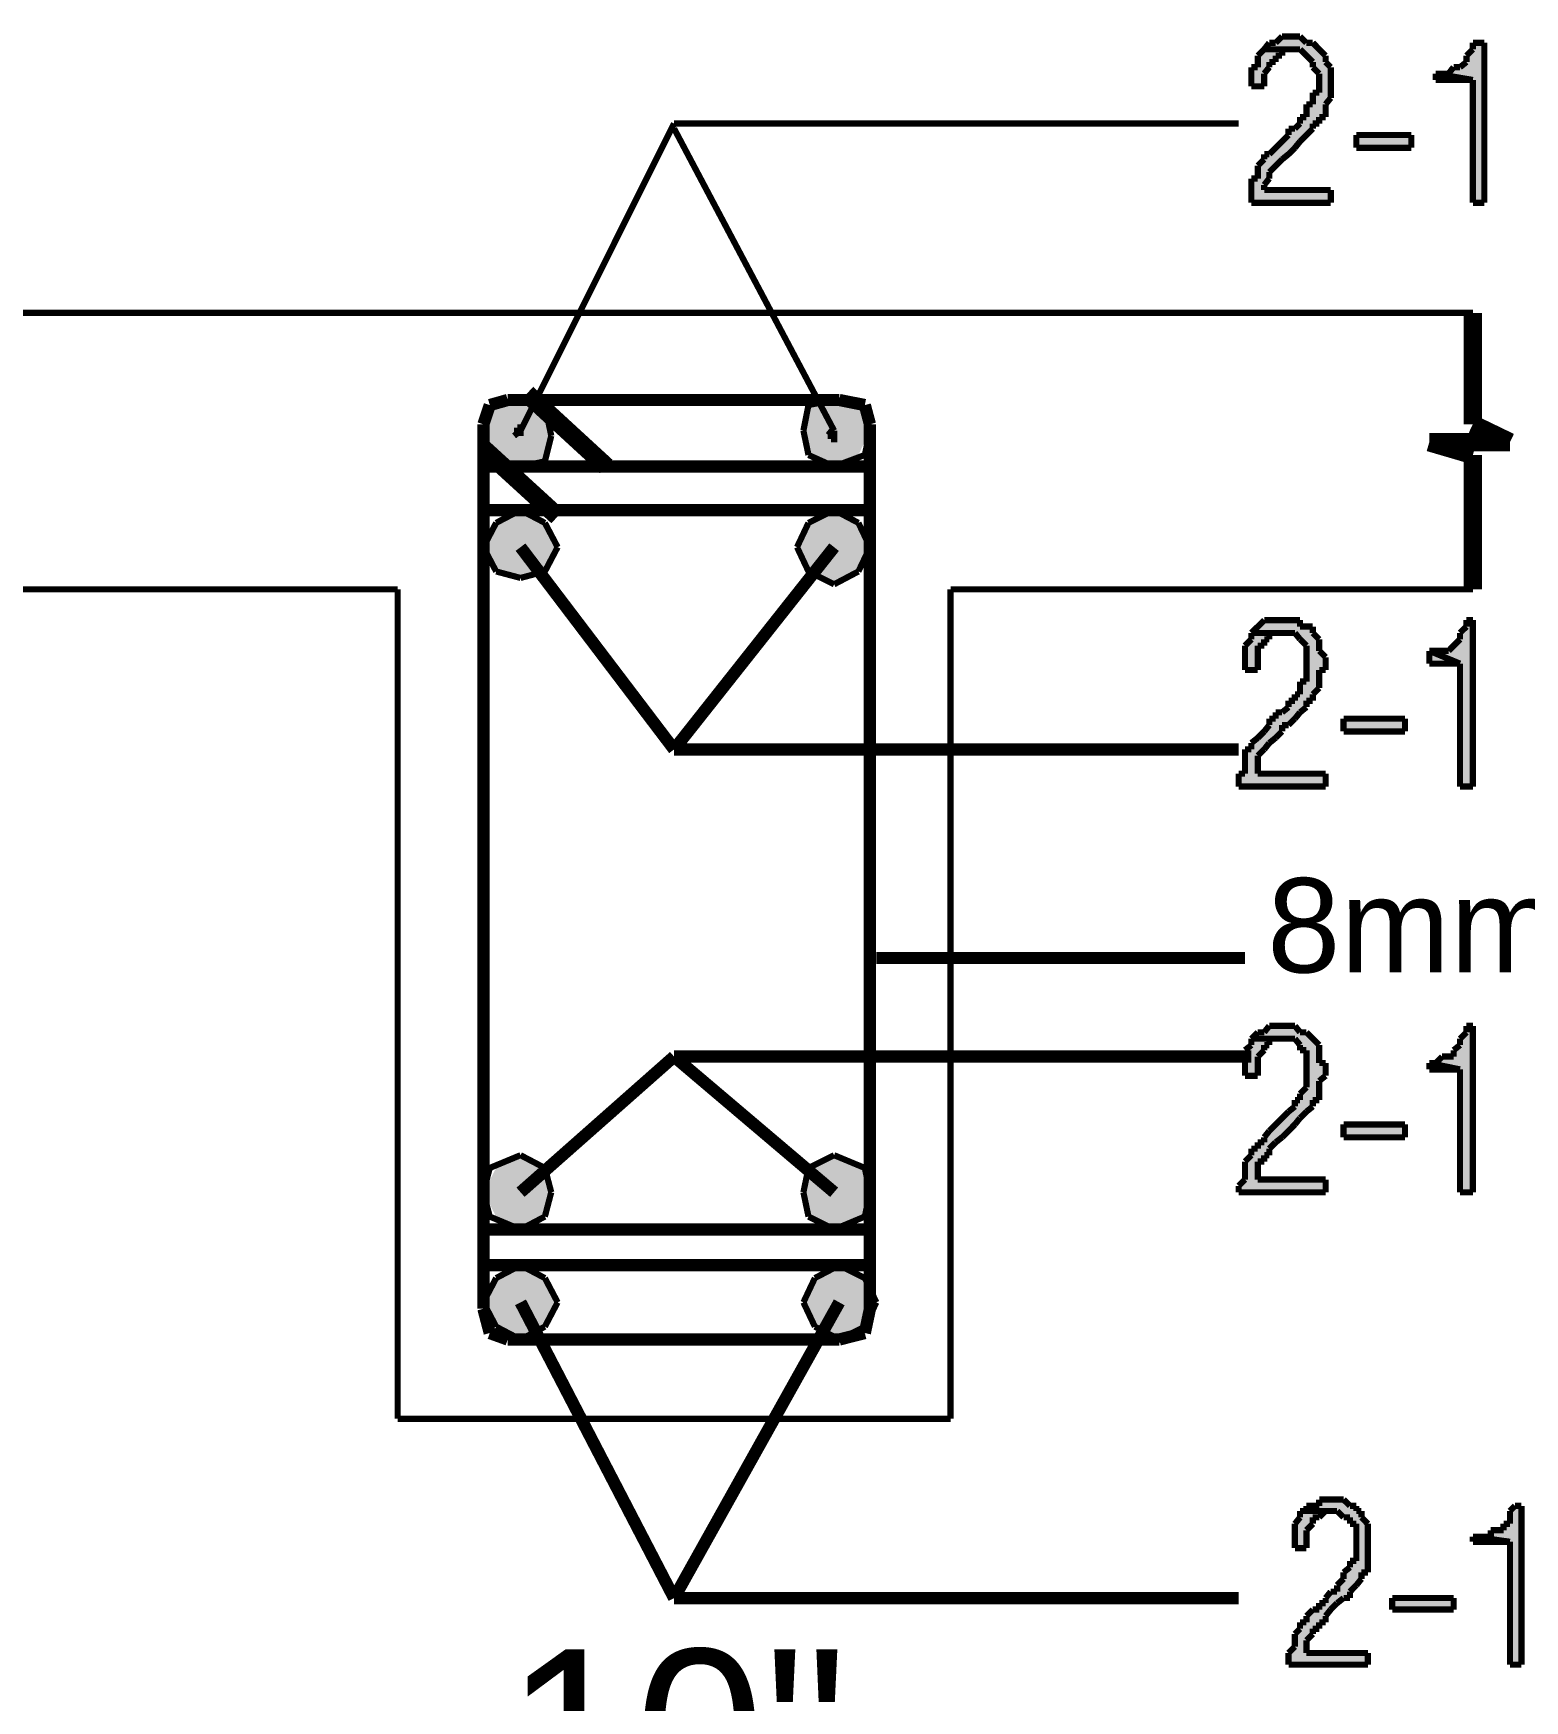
# Model space of a CAD drawing. Header units: millimetres. Extents: x 5 to 350, y 3 to 213.
# Drawn here: x 247.8 to 268.35, y 102.13 to 125.1 of the extents above; entities that cross this region are included whole.
import ezdxf

# ---------------------------------------------------------------- set-up
doc = ezdxf.new("R2010")
doc.units = ezdxf.units.MM
for name, color, linetype in [('H', 251, 'Continuous'), ('P', 255, 'Continuous'), ('T', 255, 'Continuous')]:
    doc.layers.add(name, color=color, linetype=linetype)
doc.styles.get("Standard").update_dxf_attribs({"font": 'arial.ttf'})

msp = doc.modelspace()

# ---------------------------------------------------------------- hatches: boundary and pattern name
at = {"layer": 'H', "linetype": 'Continuous'}
for points in [[(264.583, 122.767), (264.583, 123.102), (264.672, 123.102), (264.672, 123.278), (264.76, 123.366), (264.76, 123.437), (264.83, 123.437), (265.095, 123.702), (265.095, 123.79), (265.183, 123.79), (265.254, 123.86), (265.254, 123.948), (265.342, 123.948), (265.342, 124.125), (265.43, 124.125), (265.43, 124.284), (265.518, 124.284), (265.518, 124.548), (265.43, 124.636), (265.43, 124.707), (265.254, 124.883), (264.76, 124.883), (264.83, 124.972), (264.918, 124.972), (265.007, 125.06), (265.254, 125.06), (265.342, 124.972), (265.43, 124.972), (265.606, 124.795), (265.606, 124.707), (265.677, 124.636), (265.677, 124.213), (265.606, 124.125), (265.606, 123.948), (265.518, 123.948), (265.518, 123.86), (265.43, 123.86), (265.43, 123.79), (264.83, 123.19), (264.83, 123.102), (264.76, 123.014), (264.76, 122.943), (265.677, 122.943), (265.677, 122.767), (264.583, 122.767)], [(264.583, 124.372), (264.583, 124.636), (264.672, 124.636), (264.672, 124.795), (264.76, 124.883), (265.007, 124.883), (265.007, 124.795), (264.918, 124.795), (264.918, 124.707), (264.83, 124.707), (264.83, 124.636), (264.76, 124.548), (264.76, 124.372), (264.583, 124.372)], [(267.635, 122.767), (267.635, 124.46), (267.123, 124.548), (267.3, 124.548), (267.37, 124.636), (267.458, 124.636), (267.547, 124.707), (267.547, 124.795), (267.635, 124.883), (267.635, 124.972), (267.794, 124.972), (267.794, 122.767), (267.635, 122.767)], [(267.123, 124.46), (267.123, 124.548), (267.635, 124.46), (267.123, 124.46)], [(266.03, 123.525), (266.03, 123.702), (266.788, 123.702), (266.788, 123.525), (266.03, 123.525)], [(254, 119.556), (254.088, 119.98), (254.935, 119.556), (254, 119.556)], [(254.088, 119.98), (254.512, 120.05), (254.847, 119.98), (254.088, 119.98)], [(254.935, 119.556), (254.088, 119.98), (254.847, 119.98), (254.935, 119.556)], [(258.41, 119.627), (258.48, 119.98), (259.327, 119.627), (258.41, 119.627)], [(258.48, 119.98), (258.833, 120.05), (259.168, 119.98), (258.48, 119.98)], [(259.327, 119.627), (258.48, 119.98), (259.168, 119.98), (259.327, 119.627)], [(254.088, 119.204), (254, 119.556), (254.847, 119.204), (254.088, 119.204)], [(254.847, 119.204), (254, 119.556), (254.935, 119.556), (254.847, 119.204)], [(258.48, 119.292), (258.41, 119.627), (259.168, 119.292), (258.48, 119.292)], [(259.168, 119.292), (258.41, 119.627), (259.327, 119.627), (259.168, 119.292)], [(258.833, 119.133), (258.48, 119.292), (259.168, 119.292), (258.833, 119.133)], [(254.512, 119.133), (254.088, 119.204), (254.847, 119.204), (254.512, 119.133)], [(254, 118.022), (254.176, 118.357), (255.023, 118.022), (254, 118.022)], [(254.176, 118.357), (254.512, 118.533), (254.847, 118.357), (254.176, 118.357)], [(255.023, 118.022), (254.176, 118.357), (254.847, 118.357), (255.023, 118.022)], [(258.322, 118.022), (258.48, 118.357), (259.327, 118.022), (258.322, 118.022)], [(258.48, 118.357), (258.833, 118.533), (259.168, 118.357), (258.48, 118.357)], [(259.327, 118.022), (258.48, 118.357), (259.168, 118.357), (259.327, 118.022)], [(254.176, 117.687), (254, 118.022), (254.847, 117.687), (254.176, 117.687)], [(254.847, 117.687), (254, 118.022), (255.023, 118.022), (254.847, 117.687)], [(258.48, 117.687), (258.322, 118.022), (259.168, 117.687), (258.48, 117.687)], [(259.168, 117.687), (258.322, 118.022), (259.327, 118.022), (259.168, 117.687)], [(254.512, 117.598), (254.176, 117.687), (254.847, 117.687), (254.512, 117.598)], [(258.833, 117.51), (258.48, 117.687), (259.168, 117.687), (258.833, 117.51)], [(264.407, 114.723), (264.407, 114.9), (264.495, 114.9), (264.495, 115.235), (264.583, 115.235), (264.583, 115.323), (264.83, 115.57), (264.83, 115.658), (264.918, 115.658), (264.918, 115.746), (265.007, 115.746), (265.095, 115.817), (265.095, 115.905), (265.183, 115.905), (265.183, 115.993), (265.254, 115.993), (265.254, 116.17), (265.342, 116.17), (265.342, 116.664), (265.183, 116.84), (264.583, 116.84), (264.76, 117.016), (265.254, 117.016), (265.254, 116.928), (265.43, 116.928), (265.43, 116.84), (265.518, 116.752), (265.518, 116.593), (265.606, 116.505), (265.606, 116.328), (265.518, 116.328), (265.518, 116.082), (265.43, 115.993), (265.43, 115.905), (265.342, 115.905), (265.342, 115.817), (265.095, 115.57), (265.007, 115.57), (265.007, 115.482), (264.672, 115.147), (264.672, 114.9), (265.606, 114.9), (265.606, 114.723), (264.407, 114.723)], [(267.458, 114.723), (267.458, 116.417), (267.035, 116.593), (267.3, 116.593), (267.458, 116.752), (267.458, 116.84), (267.547, 116.928), (267.547, 117.016), (267.635, 117.016), (267.635, 114.723), (267.458, 114.723)], [(264.495, 116.328), (264.495, 116.664), (264.583, 116.752), (264.583, 116.84), (264.83, 116.84), (264.83, 116.752), (264.76, 116.752), (264.76, 116.664), (264.672, 116.664), (264.672, 116.328), (264.495, 116.328)], [(267.035, 116.417), (267.035, 116.593), (267.458, 116.417), (267.035, 116.417)], [(265.853, 115.482), (265.853, 115.658), (266.7, 115.658), (266.7, 115.482), (265.853, 115.482)], [(264.407, 109.132), (264.407, 109.22), (264.495, 109.308), (264.495, 109.555), (264.583, 109.643), (264.583, 109.732), (264.672, 109.732), (264.672, 109.82), (264.76, 109.82), (264.76, 109.89), (265.183, 110.314), (265.183, 110.402), (265.254, 110.402), (265.254, 110.49), (265.342, 110.578), (265.342, 111.09), (265.254, 111.09), (265.254, 111.16), (265.183, 111.248), (264.583, 111.248), (264.672, 111.337), (264.76, 111.337), (264.83, 111.425), (265.183, 111.425), (265.254, 111.337), (265.342, 111.337), (265.518, 111.16), (265.518, 110.913), (265.606, 110.913), (265.606, 110.737), (265.518, 110.666), (265.518, 110.402), (265.43, 110.402), (265.43, 110.314), (264.83, 109.732), (264.83, 109.643), (264.76, 109.643), (264.76, 109.555), (264.672, 109.555), (264.672, 109.308), (265.606, 109.308), (265.606, 109.132), (264.407, 109.132)], [(264.495, 110.737), (264.495, 111.09), (264.583, 111.16), (264.583, 111.248), (264.83, 111.248), (264.83, 111.16), (264.76, 111.16), (264.76, 111.09), (264.672, 111.002), (264.672, 110.737), (264.495, 110.737)], [(267.458, 109.132), (267.458, 110.825), (267.035, 110.913), (267.123, 110.913), (267.212, 111.002), (267.37, 111.002), (267.37, 111.09), (267.458, 111.16), (267.458, 111.248), (267.547, 111.337), (267.547, 111.425), (267.635, 111.425), (267.635, 109.132), (267.458, 109.132)], [(267.035, 110.825), (267.035, 110.913), (267.458, 110.825), (267.035, 110.825)], [(265.853, 109.89), (265.853, 110.067), (266.7, 110.067), (266.7, 109.89), (265.853, 109.89)], [(254.176, 109.467), (254.512, 109.643), (254.847, 109.467), (254.176, 109.467)], [(258.48, 109.467), (258.833, 109.643), (259.256, 109.467), (258.48, 109.467)], [(254, 109.132), (254.176, 109.467), (254.935, 109.132), (254, 109.132)], [(254.935, 109.132), (254.176, 109.467), (254.847, 109.467), (254.935, 109.132)], [(258.41, 109.132), (258.48, 109.467), (259.327, 109.132), (258.41, 109.132)], [(259.327, 109.132), (258.48, 109.467), (259.256, 109.467), (259.327, 109.132)], [(254.176, 108.797), (254, 109.132), (254.847, 108.797), (254.176, 108.797)], [(254.847, 108.797), (254, 109.132), (254.935, 109.132), (254.847, 108.797)], [(258.48, 108.797), (258.41, 109.132), (259.256, 108.797), (258.48, 108.797)], [(259.256, 108.797), (258.41, 109.132), (259.327, 109.132), (259.256, 108.797)], [(254.512, 108.62), (254.176, 108.797), (254.847, 108.797), (254.512, 108.62)], [(258.833, 108.62), (258.48, 108.797), (259.256, 108.797), (258.833, 108.62)], [(254.176, 107.95), (254.512, 108.126), (254.847, 107.95), (254.176, 107.95)], [(258.568, 107.95), (258.904, 108.126), (259.256, 107.95), (258.568, 107.95)], [(254, 107.615), (254.176, 107.95), (255.023, 107.615), (254, 107.615)], [(255.023, 107.615), (254.176, 107.95), (254.847, 107.95), (255.023, 107.615)], [(258.41, 107.615), (258.568, 107.95), (259.415, 107.615), (258.41, 107.615)], [(259.415, 107.615), (258.568, 107.95), (259.256, 107.95), (259.415, 107.615)], [(254.176, 107.28), (254, 107.615), (254.847, 107.28), (254.176, 107.28)], [(254.847, 107.28), (254, 107.615), (255.023, 107.615), (254.847, 107.28)], [(258.568, 107.28), (258.41, 107.615), (259.256, 107.28), (258.568, 107.28)], [(259.256, 107.28), (258.41, 107.615), (259.415, 107.615), (259.256, 107.28)], [(254.512, 107.103), (254.176, 107.28), (254.847, 107.28), (254.512, 107.103)], [(258.904, 107.103), (258.568, 107.28), (259.256, 107.28), (258.904, 107.103)], [(265.095, 102.623), (265.095, 102.782), (265.183, 102.87), (265.183, 103.046), (265.254, 103.117), (265.254, 103.205), (265.342, 103.205), (265.342, 103.293), (265.43, 103.382), (265.518, 103.382), (265.518, 103.47), (265.606, 103.47), (265.606, 103.54), (265.677, 103.628), (265.765, 103.628), (265.765, 103.717), (265.853, 103.805), (265.853, 103.893), (265.942, 103.964), (265.942, 104.052), (266.03, 104.052), (266.03, 104.563), (265.942, 104.563), (265.942, 104.652), (265.853, 104.652), (265.765, 104.74), (265.342, 104.74), (265.342, 104.81), (265.518, 104.81), (265.518, 104.898), (265.853, 104.898), (265.942, 104.81), (266.03, 104.81), (266.03, 104.74), (266.1, 104.74), (266.1, 104.652), (266.188, 104.563), (266.188, 103.893), (266.1, 103.893), (266.1, 103.805), (265.942, 103.628), (265.942, 103.54), (265.853, 103.54), (265.606, 103.293), (265.606, 103.205), (265.518, 103.205), (265.518, 103.117), (265.43, 103.117), (265.43, 103.046), (265.342, 102.958), (265.342, 102.782), (266.188, 102.782), (266.188, 102.623), (265.095, 102.623)], [(268.146, 102.623), (268.146, 104.316), (267.635, 104.387), (267.882, 104.387), (267.882, 104.475), (268.058, 104.475), (268.058, 104.563), (268.146, 104.563), (268.146, 104.74), (268.217, 104.81), (268.305, 104.81), (268.305, 102.623), (268.146, 102.623)], [(265.183, 104.228), (265.183, 104.563), (265.254, 104.652), (265.254, 104.74), (265.606, 104.74), (265.518, 104.652), (265.43, 104.652), (265.43, 104.563), (265.342, 104.475), (265.342, 104.228), (265.183, 104.228)], [(267.635, 104.316), (267.635, 104.387), (268.146, 104.316), (267.635, 104.316)], [(266.524, 103.382), (266.524, 103.54), (267.37, 103.54), (267.37, 103.382), (266.524, 103.382)]]:
    msp.add_hatch(color=256, dxfattribs=at).paths.add_polyline_path(points)

# ---------------------------------------------------------------- linework, layer by layer
at = {"layer": 'P'}
for points, const_width in [([(264.83, 124.972), (264.76, 124.883)], 0.085), ([(264.918, 124.972), (264.83, 124.972)], 0.085), ([(265.007, 125.06), (264.918, 124.972)], 0.085), ([(265.095, 125.06), (265.007, 125.06)], 0.085), ([(265.183, 125.06), (265.095, 125.06)], 0.085), ([(265.254, 125.06), (265.183, 125.06)], 0.085), ([(265.342, 124.972), (265.254, 125.06)], 0.085), ([(265.43, 124.972), (265.342, 124.972)], 0.085), ([(265.518, 124.883), (265.43, 124.972)], 0.085), ([(267.794, 124.972), (267.635, 124.972)], 0.085), ([(267.635, 124.972), (267.635, 124.883)], 0.085), ([(267.794, 122.767), (267.794, 124.972)], 0.085), ([(264.76, 124.883), (264.672, 124.795)], 0.085), ([(264.672, 124.795), (264.672, 124.707)], 0.085), ([(265.183, 124.883), (264.76, 124.883)], 0.085), ([(264.76, 124.883), (265.183, 124.883)], 0.085), ([(264.918, 124.707), (264.918, 124.795)], 0.085), ([(264.918, 124.795), (265.007, 124.795)], 0.085), ([(265.007, 124.795), (265.007, 124.883)], 0.085), ([(265.007, 124.883), (265.095, 124.883)], 0.085), ([(265.095, 124.883), (265.183, 124.883)], 0.085), ([(265.183, 124.883), (265.254, 124.883)], 0.085), ([(265.254, 124.883), (265.342, 124.795)], 0.085), ([(265.342, 124.795), (265.43, 124.707)], 0.085), ([(265.606, 124.795), (265.518, 124.883)], 0.085), ([(265.606, 124.707), (265.606, 124.795)], 0.085), ([(267.635, 124.883), (267.547, 124.795)], 0.085), ([(267.547, 124.795), (267.547, 124.707)], 0.085), ([(264.672, 124.636), (264.583, 124.636)], 0.085), ([(264.583, 124.636), (264.583, 124.548)], 0.085), ([(264.583, 124.548), (264.583, 124.46)], 0.085), ([(264.672, 124.707), (264.672, 124.636)], 0.085), ([(264.76, 124.548), (264.83, 124.636)], 0.085), ([(264.76, 124.46), (264.76, 124.548)], 0.085), ([(264.83, 124.636), (264.83, 124.707)], 0.085), ([(264.83, 124.707), (264.918, 124.707)], 0.085), ([(265.43, 124.707), (265.43, 124.636)], 0.085), ([(265.43, 124.636), (265.518, 124.548)], 0.085), ([(265.518, 124.548), (265.518, 124.46)], 0.085), ([(265.677, 124.636), (265.606, 124.707)], 0.085), ([(265.677, 124.548), (265.677, 124.636)], 0.085), ([(265.677, 124.46), (265.677, 124.548)], 0.085), ([(267.123, 124.548), (267.123, 124.46)], 0.085), ([(267.635, 124.46), (267.123, 124.548)], 0.085), ([(267.212, 124.548), (267.123, 124.548)], 0.085), ([(267.123, 124.548), (267.635, 124.46)], 0.085), ([(267.3, 124.548), (267.212, 124.548)], 0.085), ([(267.37, 124.636), (267.3, 124.548)], 0.085), ([(267.458, 124.636), (267.37, 124.636)], 0.085), ([(267.547, 124.707), (267.458, 124.636)], 0.085), ([(264.583, 124.46), (264.583, 124.372)], 0.085), ([(264.583, 124.372), (264.76, 124.372)], 0.085), ([(264.76, 124.372), (264.76, 124.46)], 0.085), ([(265.518, 124.284), (265.43, 124.284)], 0.085), ([(265.43, 124.284), (265.43, 124.213)], 0.085), ([(265.518, 124.46), (265.518, 124.372)], 0.085), ([(265.518, 124.372), (265.518, 124.284)], 0.085), ([(265.677, 124.372), (265.677, 124.46)], 0.085), ([(265.677, 124.284), (265.677, 124.372)], 0.085), ([(265.677, 124.213), (265.677, 124.284)], 0.085), ([(267.123, 124.46), (267.212, 124.46)], 0.085), ([(267.212, 124.46), (267.3, 124.46)], 0.085), ([(267.3, 124.46), (267.37, 124.46)], 0.085), ([(267.37, 124.46), (267.458, 124.46)], 0.085), ([(267.458, 124.46), (267.547, 124.46)], 0.085), ([(267.547, 124.46), (267.635, 124.46)], 0.085), ([(267.635, 124.46), (267.635, 122.767)], 0.085), ([(265.43, 124.125), (265.342, 124.125)], 0.085), ([(265.342, 124.125), (265.342, 124.037)], 0.085), ([(265.342, 124.037), (265.342, 123.948)], 0.085), ([(265.43, 124.213), (265.43, 124.125)], 0.085), ([(265.606, 124.125), (265.677, 124.213)], 0.085), ([(265.606, 124.037), (265.606, 124.125)], 0.085), ([(265.606, 123.948), (265.606, 124.037)], 0.085), ([(254.512, 119.627), (256.628, 123.86)], 0.085), ([(256.628, 123.86), (264.407, 123.86)], 0.085), ([(265.254, 123.86), (265.183, 123.79)], 0.085), ([(265.342, 123.948), (265.254, 123.948)], 0.085), ([(265.254, 123.948), (265.254, 123.86)], 0.085), ([(265.43, 123.79), (265.43, 123.86)], 0.085), ([(265.43, 123.86), (265.518, 123.86)], 0.085), ([(265.518, 123.86), (265.518, 123.948)], 0.085), ([(265.518, 123.948), (265.606, 123.948)], 0.085), ([(258.833, 119.627), (256.628, 123.79)], 0.085), ([(265.007, 123.613), (264.918, 123.525)], 0.085), ([(265.095, 123.702), (265.007, 123.613)], 0.085), ([(265.183, 123.79), (265.095, 123.79)], 0.085), ([(265.095, 123.79), (265.095, 123.702)], 0.085), ([(265.183, 123.525), (265.254, 123.613)], 0.085), ([(265.254, 123.613), (265.342, 123.702)], 0.085), ([(265.342, 123.702), (265.43, 123.79)], 0.085), ([(266.03, 123.525), (266.03, 123.702)], 0.085), ([(266.03, 123.702), (266.788, 123.702)], 0.085), ([(266.788, 123.702), (266.788, 123.525)], 0.085), ([(264.76, 123.366), (264.672, 123.278)], 0.085), ([(264.83, 123.437), (264.76, 123.437)], 0.085), ([(264.76, 123.437), (264.76, 123.366)], 0.085), ([(264.918, 123.525), (264.83, 123.437)], 0.085), ([(264.918, 123.278), (265.007, 123.366)], 0.085), ([(265.007, 123.366), (265.095, 123.437)], 0.085), ([(265.095, 123.437), (265.183, 123.525)], 0.085), ([(266.788, 123.525), (266.03, 123.525)], 0.085), ([(266.03, 123.525), (266.03, 123.525)], 0.085), ([(264.672, 123.278), (264.672, 123.19)], 0.085), ([(264.672, 123.19), (264.672, 123.102)], 0.085), ([(264.83, 123.19), (264.918, 123.278)], 0.085), ([(264.83, 123.102), (264.83, 123.19)], 0.085), ([(264.672, 123.102), (264.583, 123.102)], 0.085), ([(264.583, 123.102), (264.583, 123.014)], 0.085), ([(264.583, 123.014), (264.583, 122.943)], 0.085), ([(264.583, 122.943), (264.583, 122.855)], 0.085), ([(264.76, 123.014), (264.83, 123.102)], 0.085), ([(264.76, 122.943), (264.76, 123.014)], 0.085), ([(265.677, 122.943), (264.76, 122.943)], 0.085), ([(265.677, 122.767), (265.677, 122.943)], 0.085), ([(264.583, 122.855), (264.583, 122.767)], 0.085), ([(264.583, 122.767), (265.677, 122.767)], 0.085), ([(267.635, 122.767), (267.794, 122.767)], 0.085), ([(267.635, 119.715), (267.635, 121.25)], 0.254), ([(267.635, 121.25), (246.556, 121.25)], 0.085), ([(254.6, 120.138), (255.693, 119.133)], 0.254), ([(254.088, 119.98), (254, 119.715)], 0.169), ([(254.088, 119.98), (254, 119.556)], 0.085), ([(254.335, 120.05), (254.088, 119.98)], 0.169), ([(254.512, 120.05), (254.088, 119.98)], 0.085), ([(258.904, 120.05), (254.335, 120.05)], 0.169), ([(254.847, 119.98), (254.512, 120.05)], 0.085), ([(254.935, 119.556), (254.847, 119.98)], 0.085), ([(258.48, 119.98), (258.41, 119.627)], 0.085), ([(258.833, 120.05), (258.48, 119.98)], 0.085), ([(259.256, 119.98), (258.833, 120.05)], 0.085), ([(259.256, 119.98), (258.904, 120.05)], 0.169), ([(259.327, 119.715), (259.256, 119.98)], 0.169), ([(259.327, 119.627), (259.256, 119.98)], 0.085), ([(254, 119.715), (254, 107.527)], 0.169), ([(254.512, 119.627), (254.512, 119.715)], 0.085), ([(259.327, 107.527), (259.327, 119.715)], 0.169), ([(268.146, 119.468), (267.635, 119.715)], 0.254), ([(254, 119.38), (255.023, 118.445)], 0.254), ([(254, 119.556), (254.088, 119.204)], 0.085), ([(254.512, 119.627), (254.423, 119.556)], 0.085), ([(254.423, 119.627), (254.512, 119.627)], 0.085), ([(254.512, 119.556), (254.512, 119.627)], 0.085), ([(254.847, 119.204), (254.935, 119.556)], 0.085), ([(254.935, 119.556), (254.935, 119.556)], 0.085), ([(258.41, 119.627), (258.48, 119.292)], 0.085), ([(258.833, 119.556), (258.745, 119.627)], 0.085), ([(258.745, 119.556), (258.833, 119.556)], 0.085), ([(258.833, 119.556), (258.833, 119.627)], 0.085), ([(258.833, 119.556), (258.833, 119.468)], 0.085), ([(259.256, 119.292), (259.327, 119.627)], 0.085), ([(259.327, 119.627), (259.327, 119.627)], 0.085), ([(267.635, 119.292), (267.035, 119.468)], 0.254), ([(267.035, 119.468), (268.146, 119.468)], 0.254), ([(258.48, 119.292), (258.833, 119.133)], 0.085), ([(258.833, 119.133), (259.256, 119.292)], 0.085), ([(267.635, 117.44), (267.635, 119.292)], 0.254), ([(254, 119.133), (259.327, 119.133)], 0.169), ([(254.088, 119.204), (254.512, 119.133)], 0.085), ([(254.512, 119.133), (254.847, 119.204)], 0.085), ([(254, 118.533), (259.327, 118.533)], 0.169), ([(254.512, 118.533), (254.176, 118.357)], 0.085), ([(254.847, 118.357), (254.512, 118.533)], 0.085), ([(258.833, 118.533), (258.48, 118.357)], 0.085), ([(259.168, 118.357), (258.833, 118.533)], 0.085), ([(254.176, 118.357), (254, 118.022)], 0.085), ([(255.023, 118.022), (254.847, 118.357)], 0.085), ([(258.48, 118.357), (258.322, 118.022)], 0.085), ([(259.327, 118.022), (259.168, 118.357)], 0.085), ([(256.628, 115.235), (254.512, 118.022)], 0.169), ([(256.628, 115.235), (258.833, 118.022)], 0.169), ([(254, 118.022), (254.176, 117.687)], 0.085), ([(254.847, 117.687), (255.023, 118.022)], 0.085), ([(255.023, 118.022), (255.023, 118.022)], 0.085), ([(258.322, 118.022), (258.48, 117.687)], 0.085), ([(259.168, 117.687), (259.327, 118.022)], 0.085), ([(259.327, 118.022), (259.327, 118.022)], 0.085), ([(254.176, 117.687), (254.512, 117.598)], 0.085), ([(254.512, 117.598), (254.847, 117.687)], 0.085), ([(258.48, 117.687), (258.833, 117.51)], 0.085), ([(258.833, 117.51), (259.168, 117.687)], 0.085), ([(246.556, 117.44), (252.818, 117.44)], 0.085), ([(252.818, 117.44), (252.818, 106.01)], 0.085), ([(260.438, 106.01), (260.438, 117.44)], 0.085), ([(267.635, 117.44), (260.438, 117.44)], 0.085), ([(264.672, 116.928), (264.583, 116.84)], 0.085), ([(264.76, 117.016), (264.672, 116.928)], 0.085), ([(264.83, 117.016), (264.76, 117.016)], 0.085), ([(264.918, 117.016), (264.83, 117.016)], 0.085), ([(265.007, 117.016), (264.918, 117.016)], 0.085), ([(265.095, 117.016), (265.007, 117.016)], 0.085), ([(265.183, 117.016), (265.095, 117.016)], 0.085), ([(265.254, 117.016), (265.183, 117.016)], 0.085), ([(265.254, 116.928), (265.254, 117.016)], 0.085), ([(265.342, 116.928), (265.254, 116.928)], 0.085), ([(265.43, 116.928), (265.342, 116.928)], 0.085), ([(265.43, 116.84), (265.43, 116.928)], 0.085), ([(267.547, 116.928), (267.458, 116.84)], 0.085), ([(267.635, 117.016), (267.547, 117.016)], 0.085), ([(267.547, 117.016), (267.547, 116.928)], 0.085), ([(267.635, 114.723), (267.635, 117.016)], 0.085), ([(264.583, 116.752), (264.495, 116.664)], 0.085), ([(264.583, 116.84), (264.583, 116.752)], 0.085), ([(265.007, 116.84), (264.583, 116.84)], 0.085), ([(264.583, 116.84), (265.007, 116.84)], 0.085), ([(264.76, 116.664), (264.76, 116.752)], 0.085), ([(264.76, 116.752), (264.83, 116.752)], 0.085), ([(264.83, 116.752), (264.83, 116.84)], 0.085), ([(264.83, 116.84), (264.918, 116.84)], 0.085), ([(264.918, 116.84), (265.007, 116.84)], 0.085), ([(265.007, 116.84), (265.095, 116.84)], 0.085), ([(265.095, 116.84), (265.183, 116.84)], 0.085), ([(265.183, 116.84), (265.254, 116.752)], 0.085), ([(265.254, 116.752), (265.342, 116.664)], 0.085), ([(265.518, 116.752), (265.43, 116.84)], 0.085), ([(265.518, 116.664), (265.518, 116.752)], 0.085), ([(267.458, 116.752), (267.37, 116.664)], 0.085), ([(267.458, 116.84), (267.458, 116.752)], 0.085), ([(264.495, 116.664), (264.495, 116.593)], 0.085), ([(264.495, 116.593), (264.495, 116.505)], 0.085), ([(264.495, 116.505), (264.495, 116.417)], 0.085), ([(264.672, 116.593), (264.672, 116.664)], 0.085), ([(264.672, 116.664), (264.76, 116.664)], 0.085), ([(264.672, 116.505), (264.672, 116.593)], 0.085), ([(264.672, 116.417), (264.672, 116.505)], 0.085), ([(265.342, 116.664), (265.342, 116.593)], 0.085), ([(265.342, 116.593), (265.342, 116.505)], 0.085), ([(265.342, 116.505), (265.342, 116.417)], 0.085), ([(265.518, 116.593), (265.518, 116.664)], 0.085), ([(265.606, 116.505), (265.518, 116.593)], 0.085), ([(265.606, 116.417), (265.606, 116.505)], 0.085), ([(267.035, 116.593), (267.035, 116.417)], 0.085), ([(267.458, 116.417), (267.035, 116.593)], 0.085), ([(267.123, 116.593), (267.035, 116.593)], 0.085), ([(267.035, 116.593), (267.458, 116.417)], 0.085), ([(267.212, 116.593), (267.123, 116.593)], 0.085), ([(267.3, 116.593), (267.212, 116.593)], 0.085), ([(267.37, 116.664), (267.3, 116.593)], 0.085), ([(264.495, 116.417), (264.495, 116.328)], 0.085), ([(264.495, 116.328), (264.672, 116.328)], 0.085), ([(264.672, 116.328), (264.672, 116.417)], 0.085), ([(265.342, 116.417), (265.342, 116.328)], 0.085), ([(265.342, 116.328), (265.342, 116.24)], 0.085), ([(265.342, 116.24), (265.342, 116.17)], 0.085), ([(265.518, 116.24), (265.518, 116.328)], 0.085), ([(265.518, 116.328), (265.606, 116.328)], 0.085), ([(265.518, 116.17), (265.518, 116.24)], 0.085), ([(265.606, 116.328), (265.606, 116.417)], 0.085), ([(267.035, 116.417), (267.123, 116.417)], 0.085), ([(267.123, 116.417), (267.212, 116.417)], 0.085), ([(267.212, 116.417), (267.3, 116.417)], 0.085), ([(267.3, 116.417), (267.37, 116.417)], 0.085), ([(267.37, 116.417), (267.458, 116.417)], 0.085), ([(267.458, 116.417), (267.458, 114.723)], 0.085), ([(265.254, 115.993), (265.183, 115.993)], 0.085), ([(265.183, 115.993), (265.183, 115.905)], 0.085), ([(265.342, 116.17), (265.254, 116.17)], 0.085), ([(265.254, 116.17), (265.254, 116.082)], 0.085), ([(265.254, 116.082), (265.254, 115.993)], 0.085), ([(265.43, 115.993), (265.518, 116.082)], 0.085), ([(265.43, 115.905), (265.43, 115.993)], 0.085), ([(265.518, 116.082), (265.518, 116.17)], 0.085), ([(265.095, 115.817), (265.007, 115.746)], 0.085), ([(265.183, 115.905), (265.095, 115.905)], 0.085), ([(265.095, 115.905), (265.095, 115.817)], 0.085), ([(265.254, 115.746), (265.342, 115.817)], 0.085), ([(265.342, 115.817), (265.342, 115.905)], 0.085), ([(265.342, 115.905), (265.43, 115.905)], 0.085), ([(264.83, 115.57), (264.76, 115.482)], 0.085), ([(264.918, 115.658), (264.83, 115.658)], 0.085), ([(264.83, 115.658), (264.83, 115.57)], 0.085), ([(265.007, 115.746), (264.918, 115.746)], 0.085), ([(264.918, 115.746), (264.918, 115.658)], 0.085), ([(265.007, 115.482), (265.007, 115.57)], 0.085), ([(265.007, 115.57), (265.095, 115.57)], 0.085), ([(265.095, 115.57), (265.183, 115.658)], 0.085), ([(265.183, 115.658), (265.254, 115.746)], 0.085), ([(265.853, 115.482), (265.853, 115.658)], 0.085), ([(265.853, 115.658), (266.7, 115.658)], 0.085), ([(266.7, 115.658), (266.7, 115.482)], 0.085), ([(264.672, 115.394), (264.583, 115.323)], 0.085), ([(264.583, 115.323), (264.583, 115.235)], 0.085), ([(264.76, 115.482), (264.672, 115.394)], 0.085), ([(264.76, 115.235), (264.83, 115.323)], 0.085), ([(264.83, 115.323), (264.918, 115.394)], 0.085), ([(264.918, 115.394), (265.007, 115.482)], 0.085), ([(266.7, 115.482), (265.853, 115.482)], 0.085), ([(265.853, 115.482), (265.853, 115.482)], 0.085), ([(264.407, 115.235), (256.628, 115.235)], 0.169), ([(264.583, 115.235), (264.495, 115.235)], 0.085), ([(264.495, 115.235), (264.495, 115.147)], 0.085), ([(264.495, 115.147), (264.495, 115.058)], 0.085), ([(264.672, 115.147), (264.76, 115.235)], 0.085), ([(264.672, 115.058), (264.672, 115.147)], 0.085), ([(264.495, 114.9), (264.407, 114.9)], 0.085), ([(264.407, 114.9), (264.407, 114.812)], 0.085), ([(264.495, 115.058), (264.495, 114.97)], 0.085), ([(264.495, 114.97), (264.495, 114.9)], 0.085), ([(264.672, 114.97), (264.672, 115.058)], 0.085), ([(264.672, 114.9), (264.672, 114.97)], 0.085), ([(265.606, 114.9), (264.672, 114.9)], 0.085), ([(265.606, 114.723), (265.606, 114.9)], 0.085), ([(264.407, 114.812), (264.407, 114.723)], 0.085), ([(264.407, 114.723), (265.606, 114.723)], 0.085), ([(267.458, 114.723), (267.635, 114.723)], 0.085), ([(259.415, 112.36), (264.495, 112.36)], 0.169), ([(264.83, 111.425), (264.76, 111.337)], 0.085), ([(264.918, 111.425), (264.83, 111.425)], 0.085), ([(265.007, 111.425), (264.918, 111.425)], 0.085), ([(265.095, 111.425), (265.007, 111.425)], 0.085), ([(265.183, 111.425), (265.095, 111.425)], 0.085), ([(265.254, 111.337), (265.183, 111.425)], 0.085), ([(267.635, 111.425), (267.547, 111.425)], 0.085), ([(267.547, 111.425), (267.547, 111.337)], 0.085), ([(267.635, 109.132), (267.635, 111.425)], 0.085), ([(264.672, 111.337), (264.583, 111.248)], 0.085), ([(264.583, 111.248), (264.583, 111.16)], 0.085), ([(265.007, 111.248), (264.583, 111.248)], 0.085), ([(264.583, 111.248), (265.007, 111.248)], 0.085), ([(264.76, 111.337), (264.672, 111.337)], 0.085), ([(264.83, 111.16), (264.83, 111.248)], 0.085), ([(264.83, 111.248), (264.918, 111.248)], 0.085), ([(264.918, 111.248), (265.007, 111.248)], 0.085), ([(265.007, 111.248), (265.095, 111.248)], 0.085), ([(265.095, 111.248), (265.183, 111.248)], 0.085), ([(265.183, 111.248), (265.254, 111.16)], 0.085), ([(265.342, 111.337), (265.254, 111.337)], 0.085), ([(265.43, 111.248), (265.342, 111.337)], 0.085), ([(265.518, 111.16), (265.43, 111.248)], 0.085), ([(267.547, 111.337), (267.458, 111.248)], 0.085), ([(267.458, 111.248), (267.458, 111.16)], 0.085), ([(254.512, 109.132), (256.628, 111.002)], 0.169), ([(256.628, 111.002), (258.833, 109.132)], 0.169), ([(256.628, 111.002), (264.583, 111.002)], 0.169), ([(264.583, 111.16), (264.495, 111.09)], 0.085), ([(264.495, 111.09), (264.495, 111.002)], 0.085), ([(264.495, 111.002), (264.495, 110.913)], 0.085), ([(264.672, 111.002), (264.76, 111.09)], 0.085), ([(264.672, 110.913), (264.672, 111.002)], 0.085), ([(264.76, 111.09), (264.76, 111.16)], 0.085), ([(264.76, 111.16), (264.83, 111.16)], 0.085), ([(265.254, 111.16), (265.254, 111.09)], 0.085), ([(265.254, 111.09), (265.342, 111.09)], 0.085), ([(265.342, 111.09), (265.342, 111.002)], 0.085), ([(265.342, 111.002), (265.342, 110.913)], 0.085), ([(265.518, 111.09), (265.518, 111.16)], 0.085), ([(265.518, 111.002), (265.518, 111.09)], 0.085), ([(265.518, 110.913), (265.518, 111.002)], 0.085), ([(267.212, 111.002), (267.123, 110.913)], 0.085), ([(267.3, 111.002), (267.212, 111.002)], 0.085), ([(267.37, 111.002), (267.3, 111.002)], 0.085), ([(267.458, 111.16), (267.37, 111.09)], 0.085), ([(267.37, 111.09), (267.37, 111.002)], 0.085), ([(264.495, 110.913), (264.495, 110.825)], 0.085), ([(264.495, 110.825), (264.495, 110.737)], 0.085), ([(264.495, 110.737), (264.672, 110.737)], 0.085), ([(264.672, 110.825), (264.672, 110.913)], 0.085), ([(264.672, 110.737), (264.672, 110.825)], 0.085), ([(265.342, 110.913), (265.342, 110.825)], 0.085), ([(265.342, 110.825), (265.342, 110.737)], 0.085), ([(265.342, 110.737), (265.342, 110.666)], 0.085), ([(265.606, 110.913), (265.518, 110.913)], 0.085), ([(265.518, 110.666), (265.606, 110.737)], 0.085), ([(265.606, 110.825), (265.606, 110.913)], 0.085), ([(265.606, 110.737), (265.606, 110.825)], 0.085), ([(267.035, 110.913), (267.035, 110.825)], 0.085), ([(267.458, 110.825), (267.035, 110.913)], 0.085), ([(267.123, 110.913), (267.035, 110.913)], 0.085), ([(267.035, 110.913), (267.458, 110.825)], 0.085), ([(267.035, 110.825), (267.123, 110.825)], 0.085), ([(267.123, 110.825), (267.212, 110.825)], 0.085), ([(267.212, 110.825), (267.3, 110.825)], 0.085), ([(267.3, 110.825), (267.37, 110.825)], 0.085), ([(267.37, 110.825), (267.458, 110.825)], 0.085), ([(267.458, 110.825), (267.458, 109.132)], 0.085), ([(265.342, 110.578), (265.254, 110.49)], 0.085), ([(265.254, 110.49), (265.254, 110.402)], 0.085), ([(265.342, 110.666), (265.342, 110.578)], 0.085), ([(265.518, 110.578), (265.518, 110.666)], 0.085), ([(265.518, 110.49), (265.518, 110.578)], 0.085), ([(265.518, 110.402), (265.518, 110.49)], 0.085), ([(265.183, 110.314), (265.095, 110.243)], 0.085), ([(265.254, 110.402), (265.183, 110.402)], 0.085), ([(265.183, 110.402), (265.183, 110.314)], 0.085), ([(265.342, 110.243), (265.43, 110.314)], 0.085), ([(265.43, 110.314), (265.43, 110.402)], 0.085), ([(265.43, 110.402), (265.518, 110.402)], 0.085), ([(264.918, 110.067), (264.83, 109.978)], 0.085), ([(265.007, 110.155), (264.918, 110.067)], 0.085), ([(265.095, 110.243), (265.007, 110.155)], 0.085), ([(265.095, 109.978), (265.183, 110.067)], 0.085), ([(265.183, 110.067), (265.254, 110.155)], 0.085), ([(265.254, 110.155), (265.342, 110.243)], 0.085), ([(265.853, 109.89), (265.853, 110.067)], 0.085), ([(265.853, 110.067), (266.7, 110.067)], 0.085), ([(266.7, 110.067), (266.7, 109.89)], 0.085), ([(264.76, 109.82), (264.672, 109.82)], 0.085), ([(264.672, 109.82), (264.672, 109.732)], 0.085), ([(264.83, 109.978), (264.76, 109.89)], 0.085), ([(264.76, 109.89), (264.76, 109.82)], 0.085), ([(264.83, 109.732), (264.918, 109.82)], 0.085), ([(264.918, 109.82), (265.007, 109.89)], 0.085), ([(265.007, 109.89), (265.095, 109.978)], 0.085), ([(266.7, 109.89), (265.853, 109.89)], 0.085), ([(265.853, 109.89), (265.853, 109.89)], 0.085), ([(254.512, 109.643), (254.088, 109.467)], 0.085), ([(254.847, 109.467), (254.512, 109.643)], 0.085), ([(258.833, 109.643), (258.48, 109.467)], 0.085), ([(259.256, 109.467), (258.833, 109.643)], 0.085), ([(264.583, 109.643), (264.495, 109.555)], 0.085), ([(264.495, 109.555), (264.495, 109.467)], 0.085), ([(264.672, 109.732), (264.583, 109.732)], 0.085), ([(264.583, 109.732), (264.583, 109.643)], 0.085), ([(264.672, 109.467), (264.672, 109.555)], 0.085), ([(264.672, 109.555), (264.76, 109.555)], 0.085), ([(264.76, 109.555), (264.76, 109.643)], 0.085), ([(264.76, 109.643), (264.83, 109.643)], 0.085), ([(264.83, 109.643), (264.83, 109.732)], 0.085), ([(254.088, 109.467), (254, 109.132)], 0.085), ([(254.935, 109.132), (254.847, 109.467)], 0.085), ([(258.48, 109.467), (258.41, 109.132)], 0.085), ([(259.327, 109.132), (259.256, 109.467)], 0.085), ([(264.495, 109.467), (264.495, 109.396)], 0.085), ([(264.495, 109.396), (264.495, 109.308)], 0.085), ([(264.672, 109.396), (264.672, 109.467)], 0.085), ([(264.672, 109.308), (264.672, 109.396)], 0.085), ([(254, 109.132), (254.088, 108.797)], 0.085), ([(254.847, 108.797), (254.935, 109.132)], 0.085), ([(254.935, 109.132), (254.935, 109.132)], 0.085), ([(258.41, 109.132), (258.48, 108.797)], 0.085), ([(259.256, 108.797), (259.327, 109.132)], 0.085), ([(259.327, 109.132), (259.327, 109.132)], 0.085), ([(264.495, 109.308), (264.407, 109.22)], 0.085), ([(264.407, 109.22), (264.407, 109.132)], 0.085), ([(264.407, 109.132), (265.606, 109.132)], 0.085), ([(265.606, 109.308), (264.672, 109.308)], 0.085), ([(265.606, 109.132), (265.606, 109.308)], 0.085), ([(267.458, 109.132), (267.635, 109.132)], 0.085), ([(254, 108.62), (259.327, 108.62)], 0.169), ([(254.088, 108.797), (254.512, 108.62)], 0.085), ([(254.512, 108.62), (254.847, 108.797)], 0.085), ([(258.48, 108.797), (258.833, 108.62)], 0.085), ([(258.833, 108.62), (259.256, 108.797)], 0.085), ([(254, 108.126), (259.327, 108.126)], 0.169), ([(254.176, 107.95), (254, 107.615)], 0.085), ([(254.512, 108.126), (254.176, 107.95)], 0.085), ([(254.847, 107.95), (254.512, 108.126)], 0.085), ([(255.023, 107.615), (254.847, 107.95)], 0.085), ([(258.568, 107.95), (258.41, 107.615)], 0.085), ([(258.904, 108.126), (258.568, 107.95)], 0.085), ([(259.256, 107.95), (258.904, 108.126)], 0.085), ([(259.415, 107.615), (259.256, 107.95)], 0.085), ([(254, 107.527), (254.088, 107.192)], 0.169), ([(254, 107.615), (254.176, 107.28)], 0.085), ([(254.512, 107.615), (256.628, 103.54)], 0.169), ([(254.847, 107.28), (255.023, 107.615)], 0.085), ([(255.023, 107.615), (255.023, 107.615)], 0.085), ([(256.628, 103.54), (258.904, 107.615)], 0.169), ([(258.41, 107.615), (258.568, 107.28)], 0.085), ([(259.256, 107.192), (259.327, 107.527)], 0.169), ([(259.256, 107.28), (259.415, 107.615)], 0.085), ([(259.415, 107.615), (259.415, 107.615)], 0.085), ([(254.176, 107.28), (254.512, 107.103)], 0.085), ([(254.512, 107.103), (254.847, 107.28)], 0.085), ([(258.568, 107.28), (258.904, 107.103)], 0.085), ([(258.904, 107.103), (259.256, 107.28)], 0.085), ([(254.088, 107.192), (254.335, 107.103)], 0.169), ([(254.335, 107.103), (258.904, 107.103)], 0.169), ([(254.335, 107.103), (258.992, 107.103)], 0.085), ([(258.904, 107.103), (259.256, 107.192)], 0.169), ([(252.818, 106.01), (260.438, 106.01)], 0.085), ([(265.254, 104.74), (265.254, 104.652)], 0.085), ([(265.677, 104.74), (265.254, 104.74)], 0.085), ([(265.342, 104.74), (265.254, 104.74)], 0.085), ([(265.254, 104.74), (265.677, 104.74)], 0.085), ([(265.43, 104.81), (265.342, 104.81)], 0.085), ([(265.342, 104.81), (265.342, 104.74)], 0.085), ([(265.518, 104.81), (265.43, 104.81)], 0.085), ([(265.606, 104.898), (265.518, 104.898)], 0.085), ([(265.518, 104.898), (265.518, 104.81)], 0.085), ([(265.518, 104.652), (265.606, 104.74)], 0.085), ([(265.677, 104.898), (265.606, 104.898)], 0.085), ([(265.606, 104.74), (265.677, 104.74)], 0.085), ([(265.765, 104.898), (265.677, 104.898)], 0.085), ([(265.677, 104.74), (265.765, 104.74)], 0.085), ([(265.853, 104.898), (265.765, 104.898)], 0.085), ([(265.765, 104.898), (265.765, 104.898)], 0.085), ([(265.765, 104.74), (265.853, 104.652)], 0.085), ([(265.942, 104.81), (265.853, 104.898)], 0.085), ([(266.03, 104.81), (265.942, 104.81)], 0.085), ([(266.03, 104.74), (266.03, 104.81)], 0.085), ([(266.1, 104.74), (266.03, 104.74)], 0.085), ([(266.1, 104.652), (266.1, 104.74)], 0.085), ([(268.217, 104.81), (268.146, 104.74)], 0.085), ([(268.146, 104.74), (268.146, 104.652)], 0.085), ([(268.305, 104.81), (268.217, 104.81)], 0.085), ([(268.305, 102.623), (268.305, 104.81)], 0.085), ([(265.254, 104.652), (265.183, 104.563)], 0.085), ([(265.183, 104.563), (265.183, 104.475)], 0.085), ([(265.342, 104.475), (265.43, 104.563)], 0.085), ([(265.43, 104.563), (265.43, 104.652)], 0.085), ([(265.43, 104.652), (265.518, 104.652)], 0.085), ([(265.853, 104.652), (265.942, 104.652)], 0.085), ([(265.942, 104.652), (265.942, 104.563)], 0.085), ([(265.942, 104.563), (266.03, 104.563)], 0.085), ([(266.03, 104.563), (266.03, 104.475)], 0.085), ([(266.188, 104.563), (266.1, 104.652)], 0.085), ([(266.188, 104.475), (266.188, 104.563)], 0.085), ([(268.146, 104.563), (268.058, 104.563)], 0.085), ([(268.058, 104.563), (268.058, 104.475)], 0.085), ([(268.146, 104.652), (268.146, 104.563)], 0.085), ([(265.183, 104.475), (265.183, 104.387)], 0.085), ([(265.183, 104.387), (265.183, 104.316)], 0.085), ([(265.183, 104.316), (265.183, 104.228)], 0.085), ([(265.342, 104.387), (265.342, 104.475)], 0.085), ([(265.342, 104.316), (265.342, 104.387)], 0.085), ([(265.342, 104.228), (265.342, 104.316)], 0.085), ([(266.03, 104.475), (266.03, 104.387)], 0.085), ([(266.03, 104.387), (266.03, 104.316)], 0.085), ([(266.03, 104.316), (266.03, 104.228)], 0.085), ([(266.188, 104.387), (266.188, 104.475)], 0.085), ([(266.188, 104.316), (266.188, 104.387)], 0.085), ([(266.188, 104.228), (266.188, 104.316)], 0.085), ([(267.635, 104.387), (267.635, 104.316)], 0.085), ([(268.146, 104.316), (267.635, 104.387)], 0.085), ([(267.723, 104.387), (267.635, 104.387)], 0.085), ([(267.635, 104.387), (268.146, 104.316)], 0.085), ([(267.635, 104.316), (267.723, 104.316)], 0.085), ([(267.794, 104.387), (267.723, 104.387)], 0.085), ([(267.723, 104.316), (267.794, 104.316)], 0.085), ([(267.882, 104.387), (267.794, 104.387)], 0.085), ([(267.794, 104.316), (267.882, 104.316)], 0.085), ([(267.97, 104.475), (267.882, 104.475)], 0.085), ([(267.882, 104.475), (267.882, 104.387)], 0.085), ([(267.882, 104.316), (267.97, 104.316)], 0.085), ([(268.058, 104.475), (267.97, 104.475)], 0.085), ([(267.97, 104.316), (268.058, 104.316)], 0.085), ([(268.058, 104.316), (268.146, 104.316)], 0.085), ([(268.146, 104.316), (268.146, 102.623)], 0.085), ([(265.183, 104.228), (265.342, 104.228)], 0.085), ([(266.03, 104.052), (265.942, 104.052)], 0.085), ([(265.942, 104.052), (265.942, 103.964)], 0.085), ([(266.03, 104.228), (266.03, 104.14)], 0.085), ([(266.03, 104.14), (266.03, 104.052)], 0.085), ([(266.188, 104.14), (266.188, 104.228)], 0.085), ([(266.188, 104.052), (266.188, 104.14)], 0.085), ([(266.188, 103.964), (266.188, 104.052)], 0.085), ([(265.942, 103.964), (265.853, 103.893)], 0.085), ([(265.853, 103.893), (265.853, 103.805)], 0.085), ([(266.1, 103.805), (266.1, 103.893)], 0.085), ([(266.1, 103.893), (266.188, 103.893)], 0.085), ([(266.188, 103.893), (266.188, 103.964)], 0.085), ([(256.628, 103.54), (264.407, 103.54)], 0.169), ([(265.677, 103.628), (265.606, 103.54)], 0.085), ([(265.765, 103.628), (265.677, 103.628)], 0.085), ([(265.853, 103.805), (265.765, 103.717)], 0.085), ([(265.765, 103.717), (265.765, 103.628)], 0.085), ([(265.942, 103.628), (266.03, 103.717)], 0.085), ([(265.942, 103.54), (265.942, 103.628)], 0.085), ([(266.03, 103.717), (266.1, 103.805)], 0.085), ([(265.43, 103.382), (265.342, 103.293)], 0.085), ([(265.518, 103.382), (265.43, 103.382)], 0.085), ([(265.606, 103.47), (265.518, 103.47)], 0.085), ([(265.518, 103.47), (265.518, 103.382)], 0.085), ([(265.606, 103.54), (265.606, 103.47)], 0.085), ([(265.606, 103.293), (265.677, 103.382)], 0.085), ([(265.677, 103.382), (265.765, 103.47)], 0.085), ([(265.765, 103.47), (265.853, 103.54)], 0.085), ([(265.853, 103.54), (265.942, 103.54)], 0.085), ([(266.524, 103.382), (266.524, 103.54)], 0.085), ([(266.524, 103.54), (267.37, 103.54)], 0.085), ([(267.37, 103.382), (266.524, 103.382)], 0.085), ([(266.524, 103.382), (266.524, 103.382)], 0.085), ([(267.37, 103.54), (267.37, 103.382)], 0.085), ([(265.342, 103.205), (265.254, 103.205)], 0.085), ([(265.254, 103.205), (265.254, 103.117)], 0.085), ([(265.342, 103.293), (265.342, 103.205)], 0.085), ([(265.518, 103.117), (265.518, 103.205)], 0.085), ([(265.518, 103.205), (265.606, 103.205)], 0.085), ([(265.606, 103.205), (265.606, 103.293)], 0.085), ([(265.254, 103.117), (265.183, 103.046)], 0.085), ([(265.183, 103.046), (265.183, 102.958)], 0.085), ([(265.183, 102.958), (265.183, 102.87)], 0.085), ([(265.342, 102.958), (265.43, 103.046)], 0.085), ([(265.342, 102.87), (265.342, 102.958)], 0.085), ([(265.43, 103.046), (265.43, 103.117)], 0.085), ([(265.43, 103.117), (265.518, 103.117)], 0.085), ([(265.183, 102.87), (265.095, 102.782)], 0.085), ([(265.095, 102.782), (265.095, 102.694)], 0.085), ([(265.095, 102.694), (265.095, 102.623)], 0.085), ([(265.342, 102.782), (265.342, 102.87)], 0.085), ([(266.188, 102.782), (265.342, 102.782)], 0.085), ([(266.188, 102.623), (266.188, 102.782)], 0.085), ([(265.095, 102.623), (266.188, 102.623)], 0.085), ([(268.146, 102.623), (268.305, 102.623)], 0.085)]:
    msp.add_lwpolyline(points, dxfattribs=dict(at, const_width=const_width))

# ---------------------------------------------------------------- texts
at = {"layer": 'T', "attachment_point": 7}
for s, insert, char_height in [('{\\fArial|b0|i0|c0|p18;8mmØ@ 7"c/c.}', (264.8, 111.9), 1.3), ('{\\fArial|b0|i0|c0|p18;10"}', (254.3, 100.5), 2.3)]:
    msp.add_mtext(s, dxfattribs=dict(at, insert=insert, char_height=char_height))

doc.saveas('drawing.dxf')
